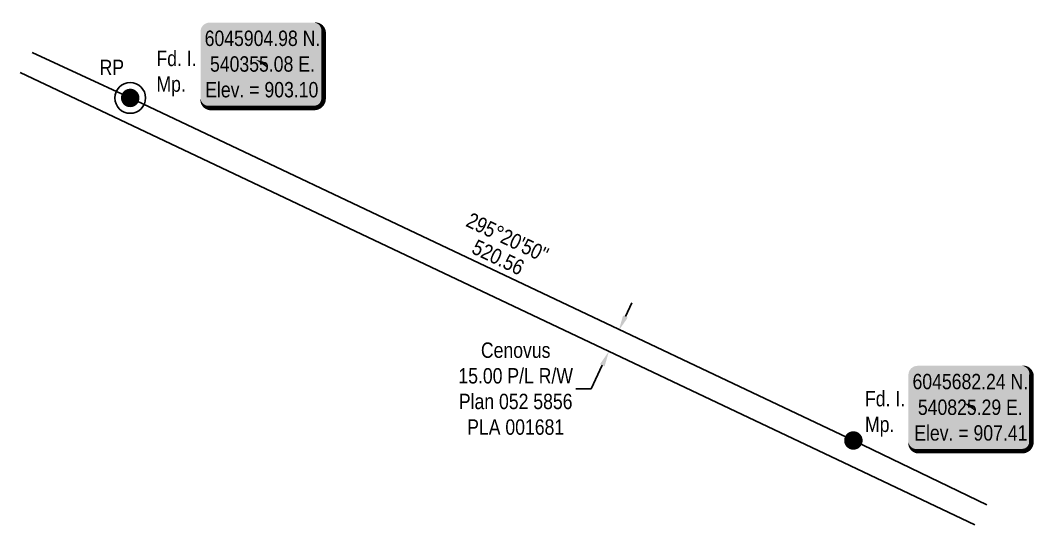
# Model space of a CAD drawing. Extents: x 537850 to 541798, y 6045627 to 6050132.
# Drawn here: x 540284 to 540943, y 6045627 to 6045955 of the extents above; entities that cross this region are included whole.
import ezdxf
from ezdxf.enums import TextEntityAlignment as Align

# ---------------------------------------------------------------- set-up
doc = ezdxf.new("R2010")
doc.units = 0
doc.header["$LTSCALE"] = 5
for name, color, linetype in [('35', 37, 'Continuous'), ('DETAIL-T', 7, 'Continuous'), ('L-BD', 7, 'Continuous'), ('L-MON', 1, 'Continuous'), ('L-SEC', 7, 'Continuous')]:
    doc.layers.add(name, color=color, linetype=linetype)
doc.styles.add('80', font='ARIALN.TTF', dxfattribs={"height": 10})
doc.styles.add('80CG', font='ARIALN.TTF', dxfattribs={"height": 10})
doc.styles.add('80L', font='ARIALN.TTF', dxfattribs={"height": 10})
doc.dimstyles.new('Compass 5 000', dxfattribs={"dimscale": 5, "dimtxt": 9, "dimasz": 2, "dimexe": 0.2, "dimexo": 0.0625, "dimgap": 0.5, "dimtad": 0, "dimtih": 1, "dimtoh": 1, "dimzin": 0, "dimdsep": 46, "dimtxsty": '80CG', "dimcen": 0.1, "dimse1": 1, "dimse2": 1, "dimclrd": 256, "dimclrt": 256, "dimaunit": 1, "dimadec": 4, "dimazin": 0, "dimtfac": 0.06, "dimtofl": 0, "dimtmove": 0, "dimatfit": 1, "dimfxl": 0.2, "dimtolj": 1, "dimtzin": 0, "dimlwd": -1, "dimarcsym": 0})

# ---------------------------------------------------------------- blocks, each defined once
blk = doc.blocks.new('*D460')
at = {"layer": 'L-SEC', "transparency": 16777216}
for p, q in [((540677.02, 6045762.79), (540681.31, 6045771.82)), ((540662.03, 6045731.16), (540654.8, 6045715.89)), ((540654.8, 6045715.89), (540644.8, 6045715.89))]:
    blk.add_line(p, q, dxfattribs=at)
for points in [[(540675.52, 6045763.5), (540678.53, 6045762.07), (540672.74, 6045753.75)], [(540660.53, 6045731.87), (540663.54, 6045730.44), (540666.32, 6045740.2)]]:
    blk.add_solid(points, dxfattribs=at)
at = {"layer": 'L-SEC', "transparency": 16777216, "insert": (540605.71, 6045715.89), "char_height": 10, "attachment_point": 5, "style": '80CG'}
blk.add_mtext('\\A1;Cenovus\\P15.00 P/L R/W\\PPlan 052 5856\\PPLA 001681', dxfattribs=at)
blk = doc.blocks.new('*U454')
h = blk.add_hatch(color=254)
edge = h.paths.add_edge_path()
edge.add_line((-34, -28.5), (34, -28.5))
edge.add_arc((34, -22.5), 6, 270, 360)
edge.add_line((40, -22.5), (40, 21))
edge.add_arc((34, 21), 6, 0, 90)
edge.add_line((34, 27), (-34, 27))
edge.add_arc((-34, 21), 6, 90, 180)
edge.add_line((-40, 21), (-40, -22.5))
edge.add_arc((-34, -22.5), 6, 180, 270)
at = {"color": 1, "flags": 128}
blk.add_lwpolyline([(-34, -28.5, 3, 3, 0), (34, -28.5, 3, 3, 0.414214), (40, -22.5, 3, 3, 0), (40, 21, 3, 0, 0.414214), (34, 27, 0, 0, 0), (-34, 27, 0, 0, 0.414214), (-40, 21, 0, 0, 0), (-40, -22.5, 0, 3, 0.414214)], format="xyseb", close=True, dxfattribs=at)
blk.add_lwpolyline([(1.09, 1.55, 0, 10, 0), (0, 0, 5, 5, 0)], format="xyseb", dxfattribs=at)
at = {"color": 1, "style": '80'}
blk.add_attdef('ENTER_TEXT_001', (-35.99, -5), '', height=10, dxfattribs=at)
blk = doc.blocks.new('*U455')
h = blk.add_hatch(color=254)
edge = h.paths.add_edge_path()
edge.add_line((-34, -28.5), (34, -28.5))
edge.add_arc((34, -22.5), 6, 270, 360)
edge.add_line((40, -22.5), (40, 21))
edge.add_arc((34, 21), 6, 0, 90)
edge.add_line((34, 27), (-34, 27))
edge.add_arc((-34, 21), 6, 90, 180)
edge.add_line((-40, 21), (-40, -22.5))
edge.add_arc((-34, -22.5), 6, 180, 270)
at = {"color": 1, "flags": 128}
blk.add_lwpolyline([(-34, -28.5, 3, 3, 0), (34, -28.5, 3, 3, 0.414214), (40, -22.5, 3, 3, 0), (40, 21, 3, 0, 0.414214), (34, 27, 0, 0, 0), (-34, 27, 0, 0, 0.414214), (-40, 21, 0, 0, 0), (-40, -22.5, 0, 3, 0.414214)], format="xyseb", close=True, dxfattribs=at)
blk.add_lwpolyline([(1.09, 1.55, 0, 10, 0), (0, 0, 5, 5, 0)], format="xyseb", dxfattribs=at)
at = {"color": 1, "style": '80'}
blk.add_attdef('ENTER_TEXT_001', (-35.99, -5), '', height=10, dxfattribs=at)
blk = doc.blocks.new('*U453')
at = {"layer": '35', "color": 3}
blk.add_circle((0, 0), 10, dxfattribs=at)
at = {"layer": '35', "color": 3, "style": '80'}
blk.add_attdef('RP_001', (-19.88, 14.84), '', height=10, dxfattribs=at)
blk = doc.blocks.new('fdia')
at = {"color": 255, "const_width": 1}
blk.add_lwpolyline([(-0.5, 0, 1), (0.5, 0, 1)], format="xyb", close=True, dxfattribs=at)
blk = doc.blocks.new('Fdiaa')
blk.add_blockref('fdia', (0, 0))
blk = doc.blocks.new('fdib')
at = {"color": 1, "const_width": 1.6}
blk.add_lwpolyline([(-0.4, 0, 1), (0.4, 0, 1)], format="xyb", close=True, dxfattribs=at)
at = {"color": 1}
blk.add_circle((0, 0), 0.8, dxfattribs=at)
blk = doc.blocks.new('Fdibb')
blk.add_blockref('fdib', (0, 0))
blk = doc.blocks.new('fdicc')
for name in ['Fdibb', 'Fdiaa']:
    blk.add_blockref(name, (0, 0))
blk = doc.blocks.new('FDI')
blk.add_blockref('fdicc', (0, 0))

msp = doc.modelspace()

# ---------------------------------------------------------------- linework, layer by layer
at = {"layer": 'L-BD', "flags": 128}
msp.add_lwpolyline([(540355.084, 6045904.975), (540825.286, 6045682.238)], dxfattribs=at)
at = {"layer": 'L-SEC'}
for p, q in [((540291.382, 6045934.487), (540355.084, 6045904.975)), ((540283.605, 6045921.573), (540348.661, 6045890.741)), ((540355.084, 6045904.975), (540825.286, 6045682.238)), ((540348.661, 6045890.741), (540818.957, 6045667.855)), ((540825.286, 6045682.238), (540911.984, 6045640.366)), ((540818.957, 6045667.855), (540904.208, 6045627.452))]:
    msp.add_line(p, q, dxfattribs=at)

# ---------------------------------------------------------------- block references
at = {"layer": 'DETAIL-T'}
ref = msp.add_blockref('*U454', (540440.799, 6045926.996), dxfattribs=at)
ref.add_attrib('ENTER_TEXT_001', '6045904.98 N.', (540403.504, 6045938.768), dxfattribs={"layer": '0', "color": 1, "height": 10, "style": '80'})
ref.add_attrib('ENTER_TEXT_002', '540355.08 E.', (540406.979, 6045922.06), dxfattribs={"layer": '0', "color": 1, "height": 10, "style": '80'})
ref.add_attrib('ENTER_TEXT_003', 'Elev. = 903.10', (540403.842, 6045905.353), dxfattribs={"layer": '0', "color": 1, "height": 10, "style": '80'})
ref = msp.add_blockref('*U455', (540901.033, 6045703.799), dxfattribs=at)
ref.add_attrib('ENTER_TEXT_001', '6045682.24 N.', (540863.738, 6045715.571), dxfattribs={"layer": '0', "color": 1, "height": 10, "style": '80'})
ref.add_attrib('ENTER_TEXT_002', '540825.29 E.', (540867.214, 6045698.864), dxfattribs={"layer": '0', "color": 1, "height": 10, "style": '80'})
ref.add_attrib('ENTER_TEXT_003', 'Elev. = 907.41', (540864.853, 6045682.156), dxfattribs={"layer": '0', "color": 1, "height": 10, "style": '80'})
at = {"layer": 'L-MON'}
msp.add_blockref('*U453', (540355.08, 6045904.98), dxfattribs=at).add_auto_attribs({'RP_001': 'RP'})
at = {"layer": 'L-MON', "xscale": 5.000000000000002, "yscale": 5.000000000000002, "zscale": 5.000000000000002}
for p in [(540355.08, 6045904.98), (540825.286, 6045682.238)]:
    msp.add_blockref('FDI', p, dxfattribs=at)

# ---------------------------------------------------------------- texts
at = {"layer": 'L-BD', "style": '80L'}
for s, p in [("295°20'50''", (540600.445, 6045814.265)), ('520.56', (540594.345, 6045801.387))]:
    msp.add_text(s, height=10, rotation=334.6529, dxfattribs=at).set_placement(p, align=Align.MIDDLE)

# ---------------------------------------------------------------- dimensions: what is measured, and where the dimension line sits
at = {"layer": 'L-SEC'}
dim = msp.add_linear_dim(base=(540672.741, 6045753.75), p1=(540403.563, 6045864.721), p2=(540409.987, 6045878.276), angle=64.642434, text='Cenovus\\P15.00 P/L R/W\\PPlan 052 5856\\PPLA 001681', dimstyle='Compass 5 000', dxfattribs=at)
dim.commit()
dim.dimension.update_dxf_attribs({"geometry": '*D460', "text_midpoint": (540605.712, 6045715.889), "dimtype": 161})

# ---------------------------------------------------------------- next in the draw order: texts
at = {"layer": 'L-MON', "char_height": 10, "attachment_point": 1, "style": '80L', "bg_fill": 3, "box_fill_scale": 1, "bg_fill_color": 256, "bg_fill_transparency": 0}
for insert in [(540372.138, 6045935.666), (540832.826, 6045714.436)]:
    msp.add_mtext_dynamic_manual_height_columns('Fd. I. \\PMp.', width=27.23354, gutter_width=49.998, heights=[0], dxfattribs=dict(at, insert=insert))

doc.saveas('drawing.dxf')
